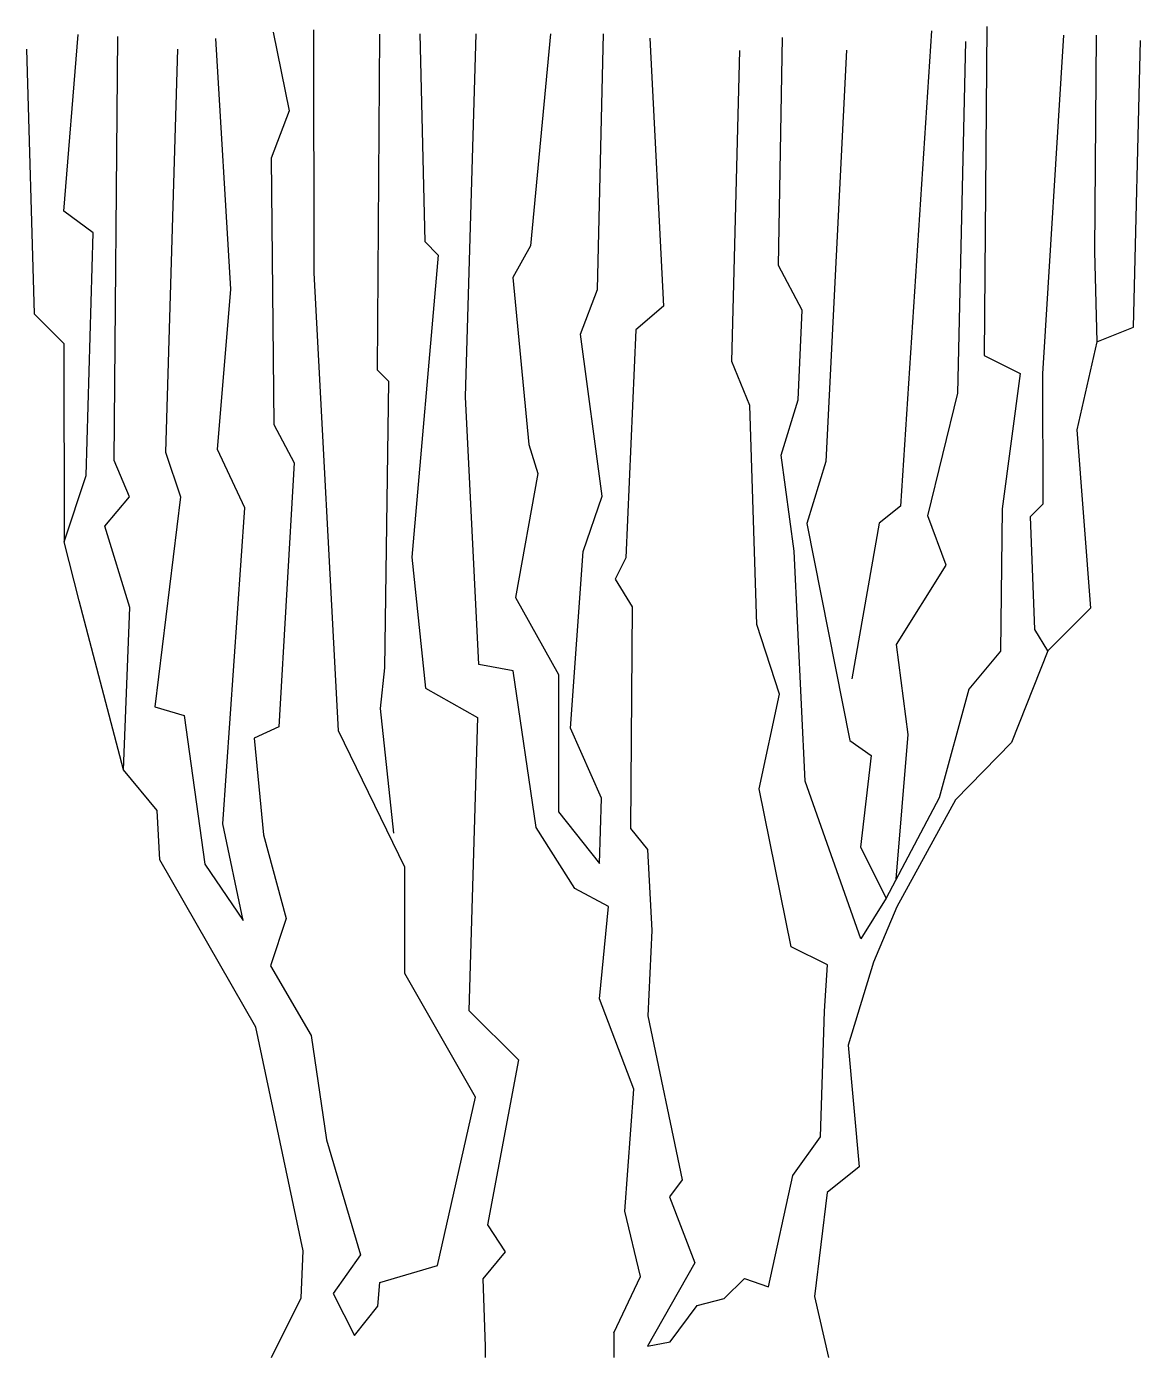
# Model space of a CAD drawing. Extents: x 2457.61 to 2461.38, y 4656.65 to 4661.14.
import ezdxf

# ---------------------------------------------------------------- set-up
doc = ezdxf.new("R2010")
doc.units = 0
doc.header["$LTSCALE"] = 500
doc.layers.get('0').update_dxf_attribs({"linetype": 'CONTINUOUS'})

msp = doc.modelspace()

# ---------------------------------------------------------------- linework, layer by layer
at = {"color": 0}
for p, q in [((2460.8578, 4661.1436), (2460.8482, 4660.0319)), ((2457.7376, 4660.5204), (2457.7863, 4661.1174)), ((2457.9083, 4659.6769), (2457.9202, 4661.1097)), ((2458.3026, 4660.2565), (2458.2514, 4661.1031)), ((2458.4458, 4661.125), (2458.4995, 4660.8587)), ((2458.584, 4660.3117), (2458.5826, 4661.1325)), ((2458.7984, 4659.9823), (2458.8058, 4661.1185)), ((2458.9412, 4661.1187), (2458.9575, 4660.4174)), ((2459.0952, 4659.8921), (2459.132, 4661.119)), ((2459.3832, 4661.1195), (2459.3154, 4660.4029)), ((2459.5417, 4660.2557), (2459.5618, 4661.1198)), ((2459.7188, 4661.1042), (2459.765, 4660.1985)), ((2460.1536, 4660.336), (2460.1666, 4661.1064)), ((2460.6706, 4661.1289), (2460.5654, 4659.5231)), ((2460.7591, 4659.9051), (2460.7859, 4661.0931)), ((2461.047, 4659.9704), (2461.117, 4661.1153)), ((2461.2272, 4661.1148), (2461.2213, 4660.3832)), ((2461.3535, 4660.1279), (2461.3762, 4661.097)), ((2457.6121, 4661.0674), (2457.6382, 4660.1725)), ((2458.1219, 4661.0669), (2458.0811, 4659.706)), ((2459.9957, 4660.0117), (2460.0227, 4661.063)), ((2460.3827, 4661.0636), (2460.3131, 4659.6739)), ((2458.4995, 4660.8587), (2458.4386, 4660.6988)), ((2458.4386, 4660.6988), (2458.4481, 4659.7995)), ((2457.8371, 4660.4464), (2457.7376, 4660.5204)), ((2457.8134, 4659.6263), (2457.8371, 4660.4464)), ((2458.9575, 4660.4174), (2459.0029, 4660.3714)), ((2459.0029, 4660.3714), (2458.914, 4659.3503)), ((2459.3154, 4660.4029), (2459.2551, 4660.2956)), ((2461.2213, 4660.3832), (2461.229, 4660.078)), ((2460.233, 4660.1849), (2460.1536, 4660.336)), ((2458.6659, 4658.7638), (2458.584, 4660.3117)), ((2459.2551, 4660.2956), (2459.3093, 4659.7319)), ((2458.2575, 4659.7149), (2458.3026, 4660.2565)), ((2459.4844, 4660.1044), (2459.5417, 4660.2557)), ((2459.765, 4660.1985), (2459.6716, 4660.1192)), ((2457.6382, 4660.1725), (2457.7377, 4660.0733)), ((2460.2192, 4659.8825), (2460.233, 4660.1849)), ((2459.5573, 4659.5574), (2459.4844, 4660.1044)), ((2459.6716, 4660.1192), (2459.6369, 4659.3487)), ((2461.229, 4660.078), (2461.3535, 4660.1279)), ((2457.7377, 4660.0733), (2457.7396, 4659.4023)), ((2461.229, 4660.078), (2461.1611, 4659.7812)), ((2460.0558, 4659.8628), (2459.9957, 4660.0117)), ((2460.8482, 4660.0319), (2460.97, 4659.971)), ((2458.8367, 4659.9442), (2458.7984, 4659.9823)), ((2460.97, 4659.971), (2460.9096, 4659.5136)), ((2461.0478, 4659.5312), (2461.047, 4659.9704)), ((2458.8232, 4658.9765), (2458.8367, 4659.9442)), ((2459.1407, 4658.9878), (2459.0952, 4659.8921)), ((2460.1619, 4659.6952), (2460.2192, 4659.8825)), ((2460.6583, 4659.4902), (2460.7591, 4659.9051)), ((2460.0801, 4659.1234), (2460.0558, 4659.8628)), ((2458.4481, 4659.7995), (2458.5167, 4659.67)), ((2461.1611, 4659.7812), (2461.2075, 4659.1786)), ((2458.0811, 4659.706), (2458.1317, 4659.5549)), ((2458.3492, 4659.5171), (2458.2575, 4659.7149)), ((2459.3093, 4659.7319), (2459.3398, 4659.6333)), ((2460.2057, 4659.3713), (2460.1619, 4659.6952)), ((2457.9604, 4659.5546), (2457.9083, 4659.6769)), ((2458.5167, 4659.67), (2458.465, 4658.7779)), ((2460.3131, 4659.6739), (2460.2487, 4659.465)), ((2457.7396, 4659.4023), (2457.8134, 4659.6263)), ((2459.3398, 4659.6333), (2459.2642, 4659.2141)), ((2457.877, 4659.4551), (2457.9604, 4659.5546)), ((2458.1317, 4659.5549), (2458.0459, 4658.8455)), ((2458.2748, 4658.4499), (2458.3492, 4659.5171)), ((2459.4929, 4659.3701), (2459.5573, 4659.5574)), ((2460.5654, 4659.5231), (2460.4935, 4659.4654)), ((2461.0047, 4659.4879), (2461.0478, 4659.5312)), ((2460.7198, 4659.3232), (2460.6583, 4659.4902)), ((2460.9096, 4659.5136), (2460.9032, 4659.0334)), ((2461.0197, 4659.1063), (2461.0047, 4659.4879)), ((2457.961, 4659.1809), (2457.877, 4659.4551)), ((2460.2487, 4659.465), (2460.394, 4658.7308)), ((2460.4935, 4659.4654), (2460.4008, 4658.9396)), ((2457.7896, 4659.2036), (2457.7396, 4659.4023)), ((2458.914, 4659.3503), (2458.9601, 4658.9083)), ((2459.4507, 4658.7724), (2459.4929, 4659.3701)), ((2459.6369, 4659.3487), (2459.601, 4659.2766)), ((2460.243, 4658.5938), (2460.2057, 4659.3713)), ((2460.5525, 4659.0558), (2460.7198, 4659.3232)), ((2459.601, 4659.2766), (2459.6588, 4659.1831)), ((2457.9397, 4658.6322), (2457.7896, 4659.2036)), ((2459.2642, 4659.2141), (2459.4093, 4658.9545)), ((2457.9397, 4658.6322), (2457.961, 4659.1809)), ((2459.6588, 4659.1831), (2459.6529, 4658.4343)), ((2461.2075, 4659.1786), (2461.063, 4659.0337)), ((2460.1568, 4658.8874), (2460.0801, 4659.1234)), ((2461.063, 4659.0337), (2461.0197, 4659.1063)), ((2460.5912, 4658.7513), (2460.5525, 4659.0558)), ((2460.9032, 4659.0334), (2460.7969, 4658.9043)), ((2461.063, 4659.0337), (2460.9412, 4658.7246)), ((2458.8076, 4658.8397), (2458.8232, 4658.9765)), ((2459.256, 4658.9664), (2459.1407, 4658.9878)), ((2459.3339, 4658.4367), (2459.256, 4658.9664)), ((2459.4093, 4658.9545), (2459.4102, 4658.4901)), ((2458.9601, 4658.9083), (2459.136, 4658.8093)), ((2460.0883, 4658.5676), (2460.1568, 4658.8874)), ((2460.7969, 4658.9043), (2460.6967, 4658.537)), ((2458.0459, 4658.8455), (2458.1445, 4658.8155)), ((2458.8537, 4658.4185), (2458.8076, 4658.8397)), ((2458.1445, 4658.8155), (2458.2145, 4658.313)), ((2459.136, 4658.8093), (2459.1068, 4657.8185)), ((2458.465, 4658.7779), (2458.3816, 4658.7395)), ((2458.8899, 4658.3034), (2458.6659, 4658.7638)), ((2459.5548, 4658.5364), (2459.4507, 4658.7724)), ((2460.5513, 4658.2623), (2460.5912, 4658.7513)), ((2458.3816, 4658.7395), (2458.4124, 4658.412)), ((2460.394, 4658.7308), (2460.4661, 4658.6806)), ((2460.9412, 4658.7246), (2460.7514, 4658.5306)), ((2460.4661, 4658.6806), (2460.4306, 4658.3709)), ((2458.0537, 4658.4949), (2457.9397, 4658.6322)), ((2460.4311, 4658.0613), (2460.243, 4658.5938)), ((2459.548, 4658.3153), (2459.5548, 4658.5364)), ((2460.1965, 4658.0342), (2460.0883, 4658.5676)), ((2460.6967, 4658.537), (2460.5173, 4658.1982)), ((2460.7514, 4658.5306), (2460.5534, 4658.1695)), ((2458.0619, 4658.3279), (2458.0537, 4658.4949)), ((2459.4102, 4658.4901), (2459.548, 4658.3153)), ((2458.3445, 4658.1224), (2458.2748, 4658.4499)), ((2459.4646, 4658.231), (2459.3339, 4658.4367)), ((2458.4124, 4658.412), (2458.4892, 4658.1299)), ((2459.6529, 4658.4343), (2459.7106, 4658.3624)), ((2459.7106, 4658.3624), (2459.7255, 4658.0889)), ((2460.4306, 4658.3709), (2460.5173, 4658.1982)), ((2458.3869, 4657.7625), (2458.0619, 4658.3279)), ((2458.2145, 4658.313), (2458.3445, 4658.1224)), ((2458.8905, 4657.9434), (2458.8899, 4658.3034)), ((2459.5785, 4658.17), (2459.4646, 4658.231)), ((2459.5488, 4657.8581), (2459.5785, 4658.17)), ((2460.5173, 4658.1982), (2460.4311, 4658.0613)), ((2460.5534, 4658.1695), (2460.4745, 4657.9822)), ((2458.4892, 4658.1299), (2458.4362, 4657.97)), ((2459.7255, 4658.0889), (2459.7116, 4657.8008)), ((2460.3183, 4657.9733), (2460.1965, 4658.0342)), ((2458.4362, 4657.97), (2458.5741, 4657.734)), ((2459.1289, 4657.5262), (2458.8905, 4657.9434)), ((2460.3092, 4657.8163), (2460.3183, 4657.9733)), ((2460.4745, 4657.9822), (2460.3886, 4657.7012)), ((2459.6638, 4657.5531), (2459.5488, 4657.8581)), ((2459.1068, 4657.8185), (2459.2748, 4657.6517)), ((2460.2955, 4657.3914), (2460.3092, 4657.8163)), ((2458.5466, 4657.0068), (2458.3869, 4657.7625)), ((2459.7116, 4657.8008), (2459.8278, 4657.2466)), ((2458.5741, 4657.734), (2458.6251, 4657.3813)), ((2460.3886, 4657.7012), (2460.4253, 4657.2909)), ((2459.2748, 4657.6517), (2459.1692, 4657.095)), ((2459.6335, 4657.1412), (2459.6638, 4657.5531)), ((2459.0003, 4656.9572), (2459.1289, 4657.5262)), ((2458.6251, 4657.3813), (2458.741, 4656.9927)), ((2460.2021, 4657.2617), (2460.2955, 4657.3914)), ((2460.4253, 4657.2909), (2460.3174, 4657.2043)), ((2459.8278, 4657.2466), (2459.7847, 4657.189)), ((2460.1196, 4656.8845), (2460.2021, 4657.2617)), ((2459.7847, 4657.189), (2459.87, 4656.9666)), ((2460.3174, 4657.2043), (2460.2749, 4656.8529)), ((2459.6872, 4656.9202), (2459.6335, 4657.1412)), ((2459.1692, 4657.095), (2459.2299, 4657.0037)), ((2458.5397, 4656.8484), (2458.5466, 4657.0068)), ((2459.2299, 4657.0037), (2459.1544, 4656.9121)), ((2458.741, 4656.9927), (2458.6476, 4656.863)), ((2458.806, 4656.8992), (2459.0003, 4656.9572)), ((2459.87, 4656.9666), (2459.7107, 4656.6841)), ((2459.1544, 4656.9121), (2459.162, 4656.6831)), ((2459.5968, 4656.73), (2459.6872, 4656.9202)), ((2459.9696, 4656.8451), (2460.0379, 4656.9136)), ((2460.0379, 4656.9136), (2460.1196, 4656.8845)), ((2458.6476, 4656.863), (2458.7199, 4656.7205)), ((2458.7989, 4656.82), (2458.806, 4656.8992)), ((2458.4392, 4656.6466), (2458.5397, 4656.8484)), ((2458.7199, 4656.7205), (2458.7989, 4656.82)), ((2459.787, 4656.6994), (2459.8782, 4656.8219)), ((2459.8782, 4656.8219), (2459.9696, 4656.8451)), ((2460.2749, 4656.8529), (2460.3225, 4656.6466)), ((2459.5968, 4656.73), (2459.5968, 4656.6466)), ((2459.162, 4656.6831), (2459.162, 4656.6466)), ((2459.7107, 4656.6841), (2459.787, 4656.6994))]:
    msp.add_line(p, q, dxfattribs=at)

doc.saveas('drawing.dxf')
